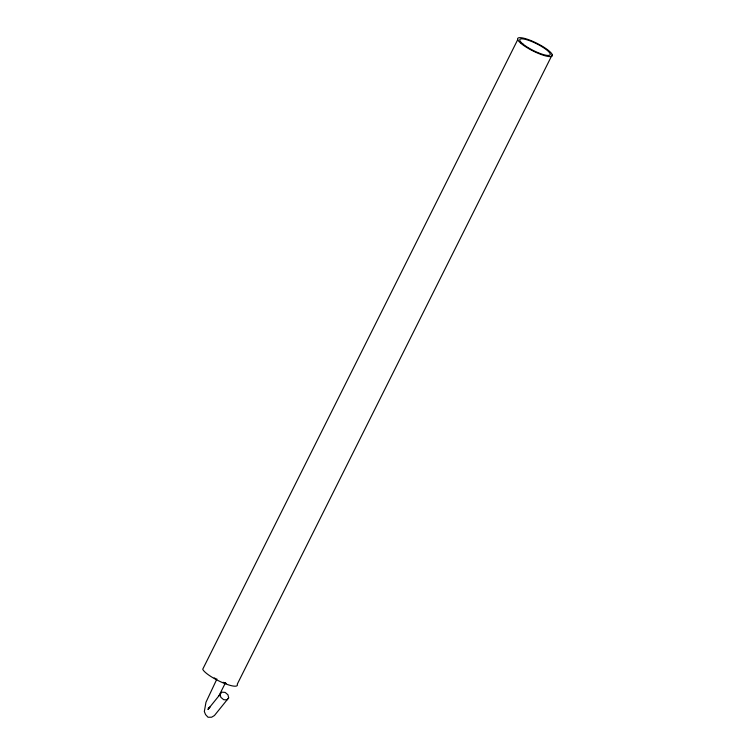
<?xml version="1.0" encoding="UTF-8"?>
<svg xmlns="http://www.w3.org/2000/svg" width="755" height="755" viewBox="0 0 755 755"><rect width="100%" height="100%" fill="white"/><g stroke="black" fill="none" stroke-linecap="round" stroke-linejoin="round"><path stroke-width="1.13" d="M517.732 39.656L202.727 669.232A19.375 4.294 26.6 0 0 222.329 682.539A19.375 4.294 26.6 0 0 237.268 684.19L552.273 54.624M216.911 679L205.973 702.244L204.331 711.54L205.558 714.589L208.031 717.25L211.626 717.212L214.429 715.532L228.671 697.884L227.953 694.779L225.132 692.401L221.876 692.156L207.918 709.436L209.994 707.048L208.286 708.077M218.648 696.374L225.5 682.709M228.671 697.884L226.887 699.913L223.631 699.668L220.819 697.29L220.092 694.185M226.415 683.52A16.969 3.766 26.6 0 1 223.131 682.275M216.062 678.905A16.969 3.766 26.6 0 1 214.203 677.858M521.205 43.573A19.375 4.294 26.6 0 0 551.131 56.531A19.375 4.294 26.6 0 0 532.671 41.317A19.375 4.294 26.6 0 0 521.205 43.573M522.922 44.017A16.969 3.766 26.6 0 0 549.121 55.37A16.969 3.766 26.6 0 0 532.964 42.035A16.969 3.766 26.6 0 0 522.922 44.017"/></g></svg>
